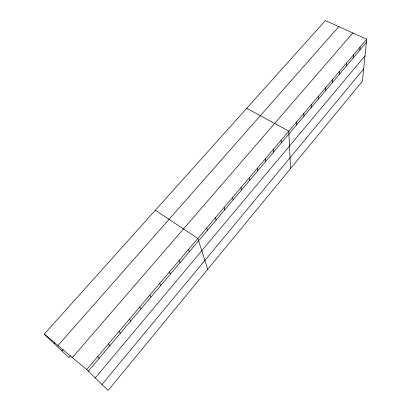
<?xml version="1.0" encoding="UTF-8"?>
<svg xmlns="http://www.w3.org/2000/svg" width="411" height="411" viewBox="0 0 411 411"><rect width="100%" height="100%" fill="white"/><g stroke="black" fill="none" stroke-linecap="round" stroke-linejoin="round"><path stroke-width="0.62" d="M311.219 107.61L311.225 104.718M318.443 99.066L318.494 96.143M325.574 90.636L325.666 87.687M332.607 82.323L332.74 79.338M339.543 74.119L339.717 71.108M346.391 66.022L346.607 62.986M353.152 58.033L353.398 54.966M359.82 50.147L360.108 47.059M366.725 39.251L362.379 81.239L108.093 390.45L86.706 369.566L44.275 334.122L325.404 20.55L366.725 39.251L86.706 369.566M101.969 384.47L363.643 69.038M95.26 377.92L365.009 55.834M88.324 371.143L366.401 42.364M72.362 357.585L352.828 32.962M70.528 355.746L68.904 357.621L44.275 334.122M61.84 350.876L63.099 349.437M57.941 345.538L338.782 26.602M54.108 343.504L54.946 342.558M246.739 108.293L288.805 131.166L290.541 168.592M155.332 210.247L197.845 238.462L207.745 269.277M97.669 356.63L99.195 358.289M108.447 343.92L109.881 345.651M119.046 331.415L120.392 333.223M129.465 319.121L130.729 321.001M139.714 307.032L140.901 308.98M149.799 295.139L150.904 297.153M159.72 283.436L160.747 285.511M169.481 271.923L170.431 274.06M179.088 260.589L179.967 262.788M188.541 249.436L189.353 251.696M206.738 227.971L207.416 230.335M215.498 217.635L216.114 220.049M224.129 207.457L224.683 209.918M232.631 197.429L233.129 199.936M241.01 187.544L241.447 190.098M249.266 177.809L249.652 180.403M257.404 168.207L257.733 170.848M265.424 158.749L265.701 161.425M273.325 149.424L273.556 152.137M281.119 140.228L281.299 142.982M296.382 122.226L296.465 125.052M303.857 113.41L303.893 116.272"/></g></svg>
